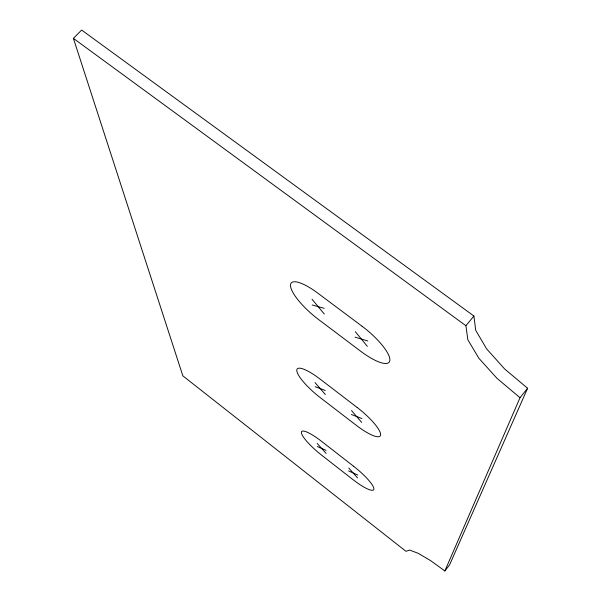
<?xml version="1.0" encoding="UTF-8"?>
<svg xmlns="http://www.w3.org/2000/svg" width="601" height="601" viewBox="0 0 601 601"><rect width="100%" height="100%" fill="white"/><g stroke="black" fill="none" stroke-linecap="round" stroke-linejoin="round"><path stroke-width="0.9" d="M444.853 570.95L520.03 397.704L527.595 388.254L504.697 369.022L486.577 348.82L475.707 330.28L473.911 316.028L81.638 30.05L73.405 38.366L182.854 375.858L405.968 551.32L409.566 550.065L418.176 553.288L430.579 560.613L444.853 570.95L449.51 565.023L527.595 388.254M520.03 397.704L497.095 378.427L478.862 358.249L467.856 339.805L465.903 325.719L473.911 316.028M312.235 304.977L324.202 308.343M355.078 337.153L367.737 340.985M315.157 386.706L325.284 390.47M351.345 414.472L361.96 418.581M317.298 446.528L326.073 450.367M348.618 470.929L357.76 475.038M73.405 38.366L465.903 325.719M317.185 443.448L326.11 453.394M348.76 468.029L357.55 477.893M315.007 382.597L325.336 394.519M351.532 410.588L361.674 422.398M312.024 299.215L324.277 314.022M355.341 331.699L367.339 346.356M362.148 326.298L317.846 293.175A35.827 10.029 41 0 0 290.493 285.55A35.827 10.029 41 0 0 318.492 319.469L360.623 351.194A36.135 10.209 40.3 0 0 389.876 360.127A36.135 10.209 40.3 0 0 362.148 326.298M357.174 407.478L319.957 379.006A30.245 7.152 40.3 0 0 296.789 370.434A30.245 7.152 40.3 0 0 320.416 397.749L356.092 425.177A30.501 7.25 39.9 0 0 380.613 434.718A30.501 7.25 39.9 0 0 357.174 407.478M353.576 466.241L321.49 441.292A26.189 5.349 40 0 0 301.394 432.525A26.189 5.349 40 0 0 321.835 455.325L352.772 479.463A26.406 5.409 39.7 0 0 373.875 488.981A26.406 5.409 39.7 0 0 353.576 466.241"/></g></svg>
